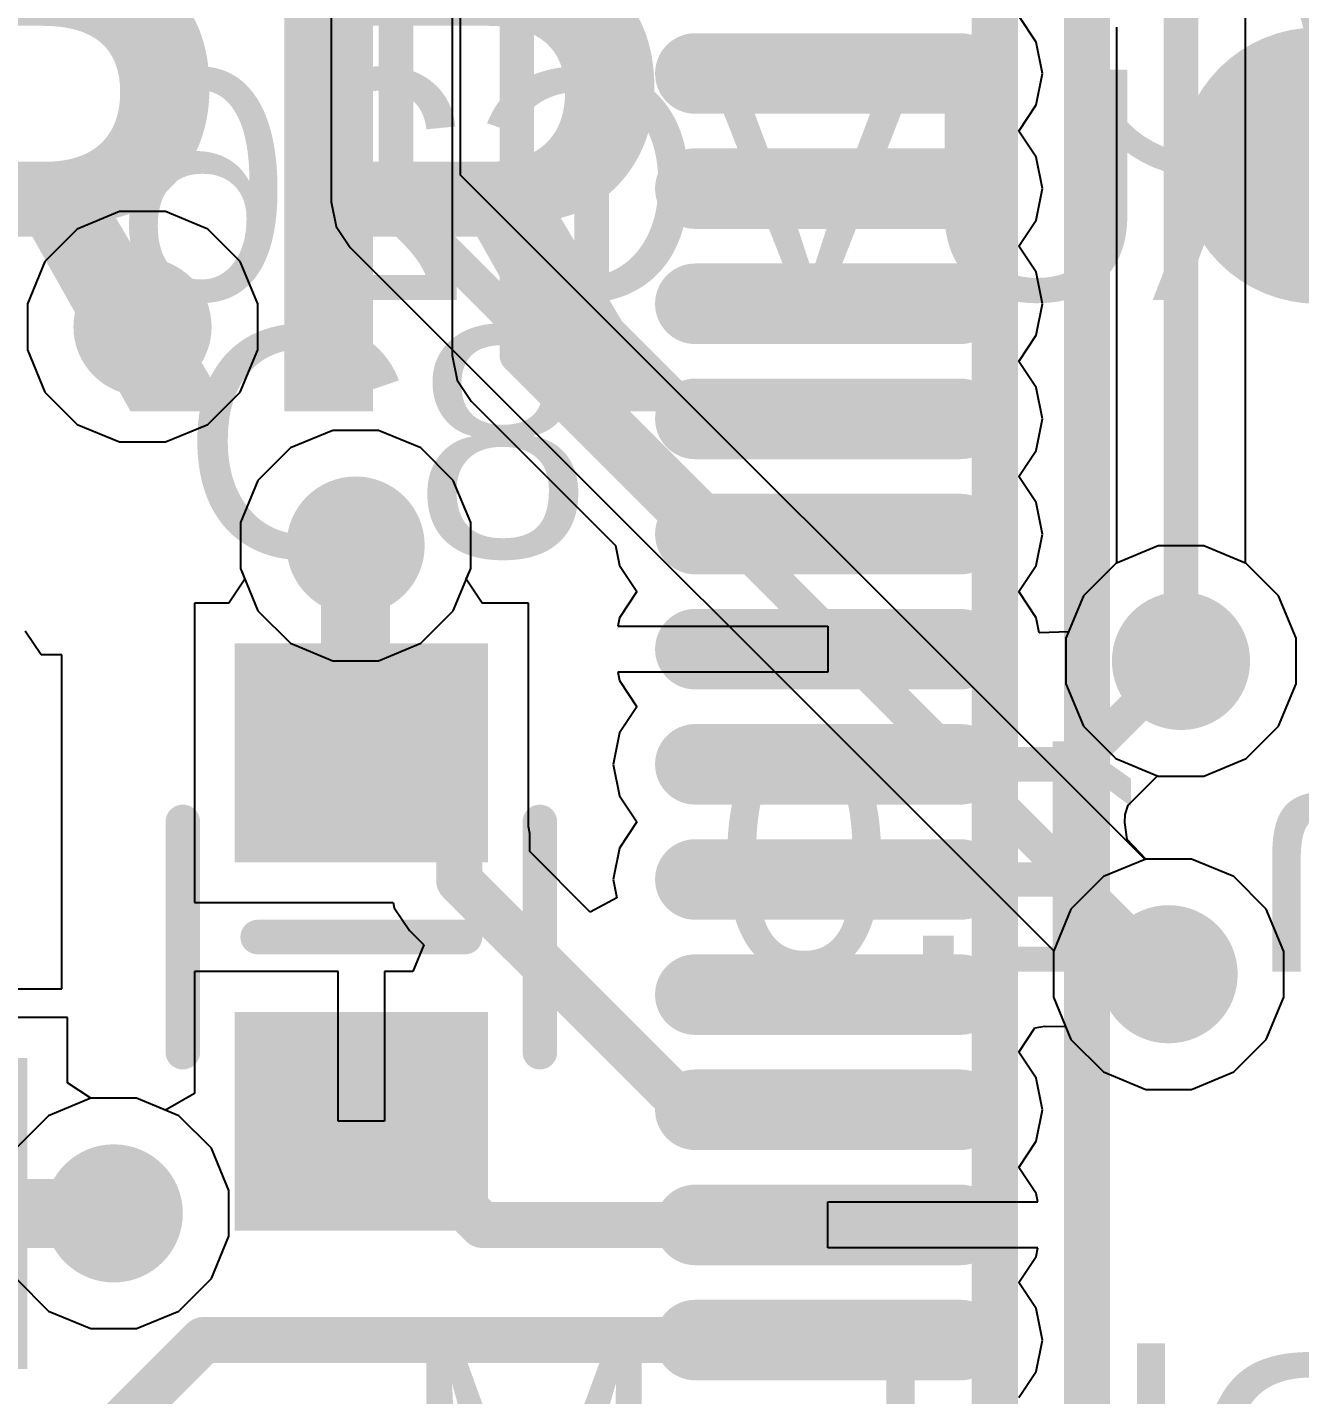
# Model space of a CAD drawing. Header units: inches. Extents: x -1.9 to 51.5, y -1.6 to 35.1.
# Drawn here: x 5.5 to 11.02, y 18.36 to 24.3 of the extents above; entities that cross this region are included whole.
import ezdxf

# ---------------------------------------------------------------- set-up
doc = ezdxf.new("R2010")
doc.units = ezdxf.units.IN
for name, color, linetype in [('Bottom Layer', 76, 'Continuous'), ('Bottom Layer 1', 5, 'Continuous'), ('Bottom Overlay', 54, 'Continuous'), ('Mechanical 10', 56, 'Continuous'), ('Mechanical 13', 56, 'Continuous'), ('Top Layer', 16, 'Continuous'), ('Top Layer 1', 1, 'Continuous'), ('Top Overlay', 2, 'Continuous'), ('Top Paste', 8, 'Continuous'), ('Top Solder', 216, 'Continuous'), ('Via Holes', 16, 'Continuous')]:
    doc.layers.add(name, color=color, linetype=linetype)
doc.styles.add('Arial', font='', dxfattribs={"height": 0.2})
doc.styles.add('Century Gothic_Bold', font='', dxfattribs={"height": 0.2})
doc.styles.get('Arial').set_extended_font_data('Arial')
doc.styles.get('Century Gothic_Bold').set_extended_font_data('Century Gothic', bold=True)

# ---------------------------------------------------------------- blocks, each defined once
blk = doc.blocks.new('QSMD3_2_2_5_65')
at = {"layer": 'Top Layer 1'}
for points in [[(-0.525, 0.65), (0.525, 0.65), (0.525, -0.65), (-0.525, -0.65)], [(1.325, 0.65), (2.375, 0.65), (2.375, -0.65), (1.325, -0.65)], [(-0.525, -1.65), (0.525, -1.65), (0.525, -2.95), (-0.525, -2.95)], [(1.325, -1.65), (2.375, -1.65), (2.375, -2.95), (1.325, -2.95)]]:
    blk.add_hatch(color=1, dxfattribs=at).paths.add_polyline_path(points)
at = {"layer": 'Top Paste'}
for points in [[(-0.525, 0.65), (0.525, 0.65), (0.525, -0.65), (-0.525, -0.65)], [(1.325, 0.65), (2.375, 0.65), (2.375, -0.65), (1.325, -0.65)], [(-0.525, -1.65), (0.525, -1.65), (0.525, -2.95), (-0.525, -2.95)], [(1.325, -1.65), (2.375, -1.65), (2.375, -2.95), (1.325, -2.95)]]:
    blk.add_hatch(color=8, dxfattribs=at).paths.add_polyline_path(points)
at = {"layer": 'Top Solder'}
for points in [[(-0.55, 0.675), (0.55, 0.675), (0.55, -0.675), (-0.55, -0.675)], [(1.3, 0.675), (2.4, 0.675), (2.4, -0.675), (1.3, -0.675)], [(-0.55, -1.625), (0.55, -1.625), (0.55, -2.975), (-0.55, -2.975)], [(1.3, -1.625), (2.4, -1.625), (2.4, -2.975), (1.3, -2.975)]]:
    blk.add_hatch(color=216, dxfattribs=at).paths.add_polyline_path(points)
at = {"layer": 'Mechanical 13'}
for points in [[(2.175, 0.45, 0.127, 0.127, 0), (-0.325, 0.45, 0.127, 0.127, 0)], [(-0.325, 0.45, 0.127, 0.127, 0), (-0.325, -2.75, 0.127, 0.127, 0)], [(2.175, 0.45, 0.127, 0.127, 0), (2.175, -2.75, 0.127, 0.127, 0)], [(2.175, -2.75, 0.127, 0.127, 0), (-0.325, -2.75, 0.127, 0.127, 0)]]:
    blk.add_lwpolyline(points, format="xyseb", dxfattribs=at)
for points in [[(-0.3567, 0.45, 0.0635, 0.0635, 1), (-0.2932, 0.45, 0.0635, 0.0635, 1)], [(-0.3567, 0.45, 0.0635, 0.0635, 1), (-0.2932, 0.45, 0.0635, 0.0635, 1)], [(2.1433, 0.45, 0.0635, 0.0635, 1), (2.2068, 0.45, 0.0635, 0.0635, 1)], [(2.1433, 0.45, 0.0635, 0.0635, 1), (2.2068, 0.45, 0.0635, 0.0635, 1)], [(-0.9, 0, 0.2, 0.2, 1), (-1.1, 0, 0.2, 0.2, 1)], [(-1.15, 0, 0.1, 0.1, 1), (-1.05, 0, 0.1, 0.1, 1)], [(-0.95, 0, 0.1, 0.1, 1), (-0.85, 0, 0.1, 0.1, 1)], [(-0.3567, -2.75, 0.0635, 0.0635, 1), (-0.2932, -2.75, 0.0635, 0.0635, 1)], [(-0.3567, -2.75, 0.0635, 0.0635, 1), (-0.2932, -2.75, 0.0635, 0.0635, 1)], [(2.1433, -2.75, 0.0635, 0.0635, 1), (2.2068, -2.75, 0.0635, 0.0635, 1)], [(2.1433, -2.75, 0.0635, 0.0635, 1), (2.2068, -2.75, 0.0635, 0.0635, 1)]]:
    blk.add_lwpolyline(points, format="xyseb", close=True, dxfattribs=at)
at = {"layer": 'Top Overlay'}
for points in [[(-0.9, 0, 0.2, 0.2, 1), (-1.1, 0, 0.2, 0.2, 1)], [(-1.15, 0, 0.1, 0.1, 1), (-1.05, 0, 0.1, 0.1, 1)], [(-0.95, 0, 0.1, 0.1, 1), (-0.85, 0, 0.1, 0.1, 1)], [(-0.3567, -1.02, 0.0635, 0.0635, 1), (-0.2932, -1.02, 0.0635, 0.0635, 1)], [(2.1433, -1.02, 0.0635, 0.0635, 1), (2.2068, -1.02, 0.0635, 0.0635, 1)], [(-0.3567, -1.18, 0.0635, 0.0635, 1), (-0.2932, -1.18, 0.0635, 0.0635, 1)], [(2.1433, -1.18, 0.0635, 0.0635, 1), (2.2068, -1.18, 0.0635, 0.0635, 1)]]:
    blk.add_lwpolyline(points, format="xyseb", close=True, dxfattribs=at)
for points in [[(-0.325, -1.02, 0.127, 0.127, 0), (-0.325, -1.18, 0.127, 0.127, 0)], [(2.175, -1.02, 0.127, 0.127, 0), (2.175, -1.18, 0.127, 0.127, 0)]]:
    blk.add_lwpolyline(points, format="xyseb", dxfattribs=at)
blk = doc.blocks.new('LQFP100_77')
at = {"layer": 'Top Layer 1'}
h = blk.add_hatch(color=1, dxfattribs=at)
edge = h.paths.add_edge_path()
edge.add_arc((-7.15, 6), 0.15, 270, 450)
edge.add_line((-7.15, 6.15), (-8.3, 6.15))
edge.add_arc((-8.3, 6), 0.15, 90, 270)
edge.add_line((-8.3, 5.85), (-7.15, 5.85))
h = blk.add_hatch(color=1, dxfattribs=at)
edge = h.paths.add_edge_path()
edge.add_arc((-7.15, 5.5), 0.15, 270, 450)
edge.add_line((-7.15, 5.65), (-8.3, 5.65))
edge.add_arc((-8.3, 5.5), 0.15, 90, 270)
edge.add_line((-8.3, 5.35), (-7.15, 5.35))
h = blk.add_hatch(color=1, dxfattribs=at)
edge = h.paths.add_edge_path()
edge.add_arc((-7.15, 5), 0.15, 270, 450)
edge.add_line((-7.15, 5.15), (-8.3, 5.15))
edge.add_arc((-8.3, 5), 0.15, 90, 270)
edge.add_line((-8.3, 4.85), (-7.15, 4.85))
h = blk.add_hatch(color=1, dxfattribs=at)
edge = h.paths.add_edge_path()
edge.add_arc((-7.15, 4.5), 0.15, 270, 450)
edge.add_line((-7.15, 4.65), (-8.3, 4.65))
edge.add_arc((-8.3, 4.5), 0.15, 90, 270)
edge.add_line((-8.3, 4.35), (-7.15, 4.35))
h = blk.add_hatch(color=1, dxfattribs=at)
edge = h.paths.add_edge_path()
edge.add_arc((-7.15, 4), 0.15, 270, 450)
edge.add_line((-7.15, 4.15), (-8.3, 4.15))
edge.add_arc((-8.3, 4), 0.15, 90, 270)
edge.add_line((-8.3, 3.85), (-7.15, 3.85))
h = blk.add_hatch(color=1, dxfattribs=at)
edge = h.paths.add_edge_path()
edge.add_arc((-7.15, 3.5), 0.15, 270, 450)
edge.add_line((-7.15, 3.65), (-8.3, 3.65))
edge.add_arc((-8.3, 3.5), 0.15, 90, 270)
edge.add_line((-8.3, 3.35), (-7.15, 3.35))
h = blk.add_hatch(color=1, dxfattribs=at)
edge = h.paths.add_edge_path()
edge.add_arc((-7.15, 3), 0.15, 270, 450)
edge.add_line((-7.15, 3.15), (-8.3, 3.15))
edge.add_arc((-8.3, 3), 0.15, 90, 270)
edge.add_line((-8.3, 2.85), (-7.15, 2.85))
h = blk.add_hatch(color=1, dxfattribs=at)
edge = h.paths.add_edge_path()
edge.add_arc((-7.15, 2.5), 0.15, 270, 450)
edge.add_line((-7.15, 2.65), (-8.3, 2.65))
edge.add_arc((-8.3, 2.5), 0.15, 90, 270)
edge.add_line((-8.3, 2.35), (-7.15, 2.35))
h = blk.add_hatch(color=1, dxfattribs=at)
edge = h.paths.add_edge_path()
edge.add_arc((-7.15, 2), 0.15, 270, 450)
edge.add_line((-7.15, 2.15), (-8.3, 2.15))
edge.add_arc((-8.3, 2), 0.15, 90, 270)
edge.add_line((-8.3, 1.85), (-7.15, 1.85))
h = blk.add_hatch(color=1, dxfattribs=at)
edge = h.paths.add_edge_path()
edge.add_arc((-7.15, 1.5), 0.15, 270, 450)
edge.add_line((-7.15, 1.65), (-8.3, 1.65))
edge.add_arc((-8.3, 1.5), 0.15, 90, 270)
edge.add_line((-8.3, 1.35), (-7.15, 1.35))
h = blk.add_hatch(color=1, dxfattribs=at)
edge = h.paths.add_edge_path()
edge.add_arc((-7.15, 1), 0.15, 270, 450)
edge.add_line((-7.15, 1.15), (-8.3, 1.15))
edge.add_arc((-8.3, 1), 0.15, 90, 270)
edge.add_line((-8.3, 0.85), (-7.15, 0.85))
h = blk.add_hatch(color=1, dxfattribs=at)
edge = h.paths.add_edge_path()
edge.add_arc((-7.15, 0.5), 0.15, 270, 450)
edge.add_line((-7.15, 0.65), (-8.3, 0.65))
edge.add_arc((-8.3, 0.5), 0.15, 90, 270)
edge.add_line((-8.3, 0.35), (-7.15, 0.35))
at = {"layer": 'Top Paste'}
h = blk.add_hatch(color=8, dxfattribs=at)
edge = h.paths.add_edge_path()
edge.add_arc((-7.15, 6), 0.15, 270, 450)
edge.add_line((-7.15, 6.15), (-8.3, 6.15))
edge.add_arc((-8.3, 6), 0.15, 90, 270)
edge.add_line((-8.3, 5.85), (-7.15, 5.85))
h = blk.add_hatch(color=8, dxfattribs=at)
edge = h.paths.add_edge_path()
edge.add_arc((-7.15, 5.5), 0.15, 270, 450)
edge.add_line((-7.15, 5.65), (-8.3, 5.65))
edge.add_arc((-8.3, 5.5), 0.15, 90, 270)
edge.add_line((-8.3, 5.35), (-7.15, 5.35))
h = blk.add_hatch(color=8, dxfattribs=at)
edge = h.paths.add_edge_path()
edge.add_arc((-7.15, 5), 0.15, 270, 450)
edge.add_line((-7.15, 5.15), (-8.3, 5.15))
edge.add_arc((-8.3, 5), 0.15, 90, 270)
edge.add_line((-8.3, 4.85), (-7.15, 4.85))
h = blk.add_hatch(color=8, dxfattribs=at)
edge = h.paths.add_edge_path()
edge.add_arc((-7.15, 4.5), 0.15, 270, 450)
edge.add_line((-7.15, 4.65), (-8.3, 4.65))
edge.add_arc((-8.3, 4.5), 0.15, 90, 270)
edge.add_line((-8.3, 4.35), (-7.15, 4.35))
h = blk.add_hatch(color=8, dxfattribs=at)
edge = h.paths.add_edge_path()
edge.add_arc((-7.15, 4), 0.15, 270, 450)
edge.add_line((-7.15, 4.15), (-8.3, 4.15))
edge.add_arc((-8.3, 4), 0.15, 90, 270)
edge.add_line((-8.3, 3.85), (-7.15, 3.85))
h = blk.add_hatch(color=8, dxfattribs=at)
edge = h.paths.add_edge_path()
edge.add_arc((-7.15, 3.5), 0.15, 270, 450)
edge.add_line((-7.15, 3.65), (-8.3, 3.65))
edge.add_arc((-8.3, 3.5), 0.15, 90, 270)
edge.add_line((-8.3, 3.35), (-7.15, 3.35))
h = blk.add_hatch(color=8, dxfattribs=at)
edge = h.paths.add_edge_path()
edge.add_arc((-7.15, 3), 0.15, 270, 450)
edge.add_line((-7.15, 3.15), (-8.3, 3.15))
edge.add_arc((-8.3, 3), 0.15, 90, 270)
edge.add_line((-8.3, 2.85), (-7.15, 2.85))
h = blk.add_hatch(color=8, dxfattribs=at)
edge = h.paths.add_edge_path()
edge.add_arc((-7.15, 2.5), 0.15, 270, 450)
edge.add_line((-7.15, 2.65), (-8.3, 2.65))
edge.add_arc((-8.3, 2.5), 0.15, 90, 270)
edge.add_line((-8.3, 2.35), (-7.15, 2.35))
h = blk.add_hatch(color=8, dxfattribs=at)
edge = h.paths.add_edge_path()
edge.add_arc((-7.15, 2), 0.15, 270, 450)
edge.add_line((-7.15, 2.15), (-8.3, 2.15))
edge.add_arc((-8.3, 2), 0.15, 90, 270)
edge.add_line((-8.3, 1.85), (-7.15, 1.85))
h = blk.add_hatch(color=8, dxfattribs=at)
edge = h.paths.add_edge_path()
edge.add_arc((-7.15, 1.5), 0.15, 270, 450)
edge.add_line((-7.15, 1.65), (-8.3, 1.65))
edge.add_arc((-8.3, 1.5), 0.15, 90, 270)
edge.add_line((-8.3, 1.35), (-7.15, 1.35))
h = blk.add_hatch(color=8, dxfattribs=at)
edge = h.paths.add_edge_path()
edge.add_arc((-7.15, 1), 0.15, 270, 450)
edge.add_line((-7.15, 1.15), (-8.3, 1.15))
edge.add_arc((-8.3, 1), 0.15, 90, 270)
edge.add_line((-8.3, 0.85), (-7.15, 0.85))
h = blk.add_hatch(color=8, dxfattribs=at)
edge = h.paths.add_edge_path()
edge.add_arc((-7.15, 0.5), 0.15, 270, 450)
edge.add_line((-7.15, 0.65), (-8.3, 0.65))
edge.add_arc((-8.3, 0.5), 0.15, 90, 270)
edge.add_line((-8.3, 0.35), (-7.15, 0.35))
at = {"layer": 'Top Solder'}
h = blk.add_hatch(color=216, dxfattribs=at)
edge = h.paths.add_edge_path()
edge.add_arc((-7.15, 6), 0.175, 270, 450)
edge.add_line((-7.15, 6.175), (-8.3, 6.175))
edge.add_arc((-8.3, 6), 0.175, 90, 270)
edge.add_line((-8.3, 5.825), (-7.15, 5.825))
h = blk.add_hatch(color=216, dxfattribs=at)
edge = h.paths.add_edge_path()
edge.add_arc((-7.15, 5.5), 0.175, 270, 450)
edge.add_line((-7.15, 5.675), (-8.3, 5.675))
edge.add_arc((-8.3, 5.5), 0.175, 90, 270)
edge.add_line((-8.3, 5.325), (-7.15, 5.325))
h = blk.add_hatch(color=216, dxfattribs=at)
edge = h.paths.add_edge_path()
edge.add_arc((-7.15, 5), 0.175, 270, 450)
edge.add_line((-7.15, 5.175), (-8.3, 5.175))
edge.add_arc((-8.3, 5), 0.175, 90, 270)
edge.add_line((-8.3, 4.825), (-7.15, 4.825))
h = blk.add_hatch(color=216, dxfattribs=at)
edge = h.paths.add_edge_path()
edge.add_arc((-7.15, 4.5), 0.175, 270, 450)
edge.add_line((-7.15, 4.675), (-8.3, 4.675))
edge.add_arc((-8.3, 4.5), 0.175, 90, 270)
edge.add_line((-8.3, 4.325), (-7.15, 4.325))
h = blk.add_hatch(color=216, dxfattribs=at)
edge = h.paths.add_edge_path()
edge.add_arc((-7.15, 4), 0.175, 270, 450)
edge.add_line((-7.15, 4.175), (-8.3, 4.175))
edge.add_arc((-8.3, 4), 0.175, 90, 270)
edge.add_line((-8.3, 3.825), (-7.15, 3.825))
h = blk.add_hatch(color=216, dxfattribs=at)
edge = h.paths.add_edge_path()
edge.add_arc((-7.15, 3.5), 0.175, 270, 450)
edge.add_line((-7.15, 3.675), (-8.3, 3.675))
edge.add_arc((-8.3, 3.5), 0.175, 90, 270)
edge.add_line((-8.3, 3.325), (-7.15, 3.325))
h = blk.add_hatch(color=216, dxfattribs=at)
edge = h.paths.add_edge_path()
edge.add_arc((-7.15, 3), 0.175, 270, 450)
edge.add_line((-7.15, 3.175), (-8.3, 3.175))
edge.add_arc((-8.3, 3), 0.175, 90, 270)
edge.add_line((-8.3, 2.825), (-7.15, 2.825))
h = blk.add_hatch(color=216, dxfattribs=at)
edge = h.paths.add_edge_path()
edge.add_arc((-7.15, 2.5), 0.175, 270, 450)
edge.add_line((-7.15, 2.675), (-8.3, 2.675))
edge.add_arc((-8.3, 2.5), 0.175, 90, 270)
edge.add_line((-8.3, 2.325), (-7.15, 2.325))
h = blk.add_hatch(color=216, dxfattribs=at)
edge = h.paths.add_edge_path()
edge.add_arc((-7.15, 2), 0.175, 270, 450)
edge.add_line((-7.15, 2.175), (-8.3, 2.175))
edge.add_arc((-8.3, 2), 0.175, 90, 270)
edge.add_line((-8.3, 1.825), (-7.15, 1.825))
h = blk.add_hatch(color=216, dxfattribs=at)
edge = h.paths.add_edge_path()
edge.add_arc((-7.15, 1.5), 0.175, 270, 450)
edge.add_line((-7.15, 1.675), (-8.3, 1.675))
edge.add_arc((-8.3, 1.5), 0.175, 90, 270)
edge.add_line((-8.3, 1.325), (-7.15, 1.325))
h = blk.add_hatch(color=216, dxfattribs=at)
edge = h.paths.add_edge_path()
edge.add_arc((-7.15, 1), 0.175, 270, 450)
edge.add_line((-7.15, 1.175), (-8.3, 1.175))
edge.add_arc((-8.3, 1), 0.175, 90, 270)
edge.add_line((-8.3, 0.825), (-7.15, 0.825))
h = blk.add_hatch(color=216, dxfattribs=at)
edge = h.paths.add_edge_path()
edge.add_arc((-7.15, 0.5), 0.175, 270, 450)
edge.add_line((-7.15, 0.675), (-8.3, 0.675))
edge.add_arc((-8.3, 0.5), 0.175, 90, 270)
edge.add_line((-8.3, 0.325), (-7.15, 0.325))
at = {"layer": 'Mechanical 10'}
blk.add_lwpolyline([(-7, -7, 0.2, 0.2, 0), (-7, 7, 0.2, 0.2, 0)], format="xyseb", dxfattribs=at)
at = {"layer": 'Mechanical 13'}
for points in [[(-5.6, 6.1, 0.1, 0.1, 1), (-6.6, 6.1, 0.1, 0.1, 1)], [(-6.625, 6.1, 0.05, 0.05, 1), (-6.575, 6.1, 0.05, 0.05, 1)]]:
    blk.add_lwpolyline(points, format="xyseb", close=True, dxfattribs=at)
at = {"layer": 'Top Overlay'}
blk.add_lwpolyline([(-6.6, -6.6, 0.2, 0.2, 0), (-6.6, 6.6, 0.2, 0.2, 0)], format="xyseb", dxfattribs=at)
for points in [[(-5.3, 5.6, 0.6, 0.6, 1), (-5.9, 5.6, 0.6, 0.6, 1)], [(-6.05, 5.6, 0.3, 0.3, 1), (-5.75, 5.6, 0.3, 0.3, 1)]]:
    blk.add_lwpolyline(points, format="xyseb", close=True, dxfattribs=at)
blk = doc.blocks.new('0603C_89')
at = {"layer": 'Top Layer 1'}
for points in [[(-1.25, -0.525), (-1.25, 0.525), (-0.35, 0.525), (-0.35, -0.525)], [(0.35, -0.525), (0.35, 0.525), (1.25, 0.525), (1.25, -0.525)]]:
    blk.add_hatch(color=1, dxfattribs=at).paths.add_polyline_path(points)
at = {"layer": 'Top Paste'}
for points in [[(-1.25, -0.525), (-1.25, 0.525), (-0.35, 0.525), (-0.35, -0.525)], [(0.35, -0.525), (0.35, 0.525), (1.25, 0.525), (1.25, -0.525)]]:
    blk.add_hatch(color=8, dxfattribs=at).paths.add_polyline_path(points)
at = {"layer": 'Top Solder'}
for points in [[(-1.275, -0.55), (-1.275, 0.55), (-0.325, 0.55), (-0.325, -0.55)], [(0.325, -0.55), (0.325, 0.55), (1.275, 0.55), (1.275, -0.55)]]:
    blk.add_hatch(color=216, dxfattribs=at).paths.add_polyline_path(points)
at = {"layer": 'Top Overlay'}
for points in [[(0.5, 0.775, 0.15, 0.15, 0), (-0.5, 0.775, 0.15, 0.15, 0)], [(0, -0.45, 0.15, 0.15, 0), (0, 0.45, 0.15, 0.15, 0)], [(0.5, -0.775, 0.15, 0.15, 0), (-0.5, -0.775, 0.15, 0.15, 0)]]:
    blk.add_lwpolyline(points, format="xyseb", dxfattribs=at)
for points in [[(-0.5375, 0.775, 0.075, 0.075, 1), (-0.4625, 0.775, 0.075, 0.075, 1)], [(0.4625, 0.775, 0.075, 0.075, 1), (0.5375, 0.775, 0.075, 0.075, 1)], [(-0.0375, 0.45, 0.075, 0.075, 1), (0.0375, 0.45, 0.075, 0.075, 1)], [(-0.0375, -0.45, 0.075, 0.075, 1), (0.0375, -0.45, 0.075, 0.075, 1)], [(-0.5375, -0.775, 0.075, 0.075, 1), (-0.4625, -0.775, 0.075, 0.075, 1)], [(0.4625, -0.775, 0.075, 0.075, 1), (0.5375, -0.775, 0.075, 0.075, 1)]]:
    blk.add_lwpolyline(points, format="xyseb", close=True, dxfattribs=at)

msp = doc.modelspace()

# ---------------------------------------------------------------- hatches: boundary and pattern name
at = {"layer": 'Bottom Layer'}
h = msp.add_hatch(color=76, dxfattribs=at)
edge = h.paths.add_edge_path()
edge.add_arc((6, 23), 0.3, 0, 360)
h = msp.add_hatch(color=76, dxfattribs=at)
edge = h.paths.add_edge_path()
edge.add_arc((6.925, 22.05), 0.3, 0, 360)
h = msp.add_hatch(color=76, dxfattribs=at)
edge = h.paths.add_edge_path()
edge.add_arc((10.5082, 21.5489), 0.3, 0, 360)
h = msp.add_hatch(color=76, dxfattribs=at)
edge = h.paths.add_edge_path()
edge.add_arc((10.4544, 20.1885), 0.3, 0, 360)
h = msp.add_hatch(color=76, dxfattribs=at)
edge = h.paths.add_edge_path()
edge.add_arc((5.875, 19.15), 0.3, 0, 360)
at = {"layer": 'Bottom Layer 1'}
h = msp.add_hatch(color=5, dxfattribs=at)
edge = h.paths.add_edge_path()
edge.add_arc((6, 23), 0.3, 0, 360)
h = msp.add_hatch(color=5, dxfattribs=at)
edge = h.paths.add_edge_path()
edge.add_arc((6.925, 22.05), 0.3, 0, 360)
h = msp.add_hatch(color=5, dxfattribs=at)
edge = h.paths.add_edge_path()
edge.add_arc((10.5082, 21.5489), 0.3, 0, 360)
h = msp.add_hatch(color=5, dxfattribs=at)
edge = h.paths.add_edge_path()
edge.add_arc((10.4544, 20.1885), 0.3, 0, 360)
h = msp.add_hatch(color=5, dxfattribs=at)
edge = h.paths.add_edge_path()
edge.add_arc((5.875, 19.15), 0.3, 0, 360)
at = {"layer": 'Top Layer'}
h = msp.add_hatch(color=16, dxfattribs=at)
edge = h.paths.add_edge_path()
edge.add_arc((6, 23), 0.3, 0, 360)
h = msp.add_hatch(color=16, dxfattribs=at)
edge = h.paths.add_edge_path()
edge.add_arc((6.925, 22.05), 0.3, 0, 360)
h = msp.add_hatch(color=16, dxfattribs=at)
edge = h.paths.add_edge_path()
edge.add_arc((10.5082, 21.5489), 0.3, 0, 360)
h = msp.add_hatch(color=16, dxfattribs=at)
edge = h.paths.add_edge_path()
edge.add_arc((10.4544, 20.1885), 0.3, 0, 360)
h = msp.add_hatch(color=16, dxfattribs=at)
edge = h.paths.add_edge_path()
edge.add_arc((5.875, 19.15), 0.3, 0, 360)
at = {"layer": 'Top Layer 1'}
h = msp.add_hatch(color=1, dxfattribs=at)
edge = h.paths.add_edge_path()
edge.add_arc((6, 23), 0.3, 0, 360)
h = msp.add_hatch(color=1, dxfattribs=at)
edge = h.paths.add_edge_path()
edge.add_arc((6.925, 22.05), 0.3, 0, 360)
h = msp.add_hatch(color=1, dxfattribs=at)
edge = h.paths.add_edge_path()
edge.add_arc((10.5082, 21.5489), 0.3, 0, 360)
h = msp.add_hatch(color=1, dxfattribs=at)
edge = h.paths.add_edge_path()
edge.add_arc((10.4544, 20.1885), 0.3, 0, 360)
h = msp.add_hatch(color=1, dxfattribs=at)
edge = h.paths.add_edge_path()
edge.add_arc((5.875, 19.15), 0.3, 0, 360)
at = {"layer": 'Via Holes'}
h = msp.add_hatch(color=7, dxfattribs=at)
edge = h.paths.add_edge_path()
edge.add_arc((6, 23), 0.15, 0, 360)
h = msp.add_hatch(color=7, dxfattribs=at)
edge = h.paths.add_edge_path()
edge.add_arc((6.925, 22.05), 0.15, 0, 360)
h = msp.add_hatch(color=7, dxfattribs=at)
edge = h.paths.add_edge_path()
edge.add_arc((10.5082, 21.5489), 0.15, 0, 360)
h = msp.add_hatch(color=7, dxfattribs=at)
edge = h.paths.add_edge_path()
edge.add_arc((10.4544, 20.1885), 0.15, 0, 360)
h = msp.add_hatch(color=7, dxfattribs=at)
edge = h.paths.add_edge_path()
edge.add_arc((5.875, 19.15), 0.15, 0, 360)

# ---------------------------------------------------------------- linework, layer by layer
at = {"layer": 'Bottom Layer'}
for p, q in [((5.9006, 23.5), (5.7168, 23.4239)), ((6.0995, 23.5), (5.9006, 23.5)), ((6.2832, 23.4239), (6.0995, 23.5)), ((5.7168, 23.4239), (5.5761, 23.2833)), ((6.4239, 23.2833), (6.2832, 23.4239)), ((5.5761, 23.2833), (5.5, 23.0995)), ((6.5, 23.0995), (6.4239, 23.2833)), ((5.5, 23.0995), (5.5, 22.9006)), ((6.5, 22.9006), (6.5, 23.0995)), ((5.5, 22.9006), (5.5761, 22.7168)), ((6.4239, 22.7168), (6.5, 22.9006)), ((5.5761, 22.7168), (5.7168, 22.5761)), ((6.2832, 22.5761), (6.4239, 22.7168)), ((5.7168, 22.5761), (5.9006, 22.5)), ((6.0995, 22.5), (6.2832, 22.5761)), ((5.9006, 22.5), (6.0995, 22.5)), ((10.4088, 22.0489), (10.225, 21.9728)), ((10.6077, 22.0489), (10.4088, 22.0489)), ((10.7915, 21.9728), (10.6077, 22.0489)), ((10.225, 21.9728), (10.0843, 21.8321)), ((10.9321, 21.8321), (10.7915, 21.9728)), ((10.0843, 21.8321), (10.0082, 21.6483)), ((11.0082, 21.6483), (10.9321, 21.8321)), ((10.0082, 21.6483), (10.0082, 21.4494)), ((11.0082, 21.4494), (11.0082, 21.6483)), ((10.0082, 21.4494), (10.0843, 21.2657)), ((10.9321, 21.2657), (11.0082, 21.4494)), ((10.0843, 21.2657), (10.225, 21.125)), ((10.7915, 21.125), (10.9321, 21.2657)), ((10.225, 21.125), (10.4088, 21.0489)), ((10.6077, 21.0489), (10.7915, 21.125)), ((10.4088, 21.0489), (10.6077, 21.0489)), ((10.355, 20.6885), (10.1712, 20.6123)), ((10.5539, 20.6885), (10.355, 20.6885)), ((10.7377, 20.6123), (10.5539, 20.6885)), ((10.1712, 20.6123), (10.0305, 20.4717)), ((10.8783, 20.4717), (10.7377, 20.6123)), ((10.0305, 20.4717), (9.9544, 20.2879)), ((10.9544, 20.2879), (10.8783, 20.4717)), ((9.9544, 20.2879), (9.9544, 20.089)), ((10.9544, 20.089), (10.9544, 20.2879)), ((9.9544, 20.089), (10.0305, 19.9052)), ((10.8783, 19.9052), (10.9544, 20.089)), ((10.0305, 19.9052), (10.1712, 19.7646)), ((10.7377, 19.7646), (10.8783, 19.9052)), ((10.1712, 19.7646), (10.355, 19.6885)), ((10.5539, 19.6885), (10.7377, 19.7646)), ((10.355, 19.6885), (10.5539, 19.6885))]:
    msp.add_line(p, q, dxfattribs=at)
at = {"layer": 'Bottom Layer 1'}
for p, q in [((6.8196, 25.2499), (6.8196, 23.5429)), ((7.3804, 23.659), (7.3804, 25.2499)), ((10.7886, 21.9739), (10.7886, 24.4168)), ((10.2278, 24.3006), (10.2278, 21.9739)), ((10.3521, 20.6873), (7.3804, 23.659)), ((6.8196, 23.5429), (6.841, 23.4356)), ((6.841, 23.4356), (6.9017, 23.3446)), ((6.9017, 23.3446), (9.9556, 20.2908)), ((6.8255, 22.55), (6.6418, 22.4739)), ((7.0245, 22.55), (6.8255, 22.55)), ((7.2082, 22.4739), (7.0245, 22.55)), ((6.6418, 22.4739), (6.5011, 22.3332)), ((7.3489, 22.3332), (7.2082, 22.4739)), ((6.5011, 22.3332), (6.425, 22.1495)), ((7.425, 22.1495), (7.3489, 22.3332)), ((6.425, 22.1495), (6.425, 21.9505)), ((7.425, 21.9505), (7.425, 22.1495)), ((10.225, 21.9728), (10.0843, 21.8321)), ((10.2278, 21.9739), (10.225, 21.9728)), ((10.7915, 21.9728), (10.7886, 21.9739)), ((10.9321, 21.8321), (10.7915, 21.9728)), ((6.425, 21.9505), (6.5011, 21.7668)), ((7.3489, 21.7668), (7.425, 21.9505)), ((10.0843, 21.8321), (10.0082, 21.6483)), ((11.0082, 21.6483), (10.9321, 21.8321)), ((6.5011, 21.7668), (6.6418, 21.6261)), ((7.2082, 21.6261), (7.3489, 21.7668)), ((6.6418, 21.6261), (6.8255, 21.55)), ((7.0245, 21.55), (7.2082, 21.6261)), ((10.0082, 21.6483), (10.0082, 21.4494)), ((11.0082, 21.4494), (11.0082, 21.6483)), ((6.8255, 21.55), (7.0245, 21.55)), ((10.0082, 21.4494), (10.0843, 21.2657)), ((10.9321, 21.2657), (11.0082, 21.4494)), ((10.0843, 21.2657), (10.225, 21.125)), ((10.7915, 21.125), (10.9321, 21.2657)), ((10.225, 21.125), (10.4088, 21.0489)), ((10.6077, 21.0489), (10.7915, 21.125)), ((10.4088, 21.0489), (10.6077, 21.0489)), ((10.355, 20.6885), (10.3521, 20.6873)), ((10.5539, 20.6885), (10.355, 20.6885)), ((10.7377, 20.6123), (10.5539, 20.6885)), ((10.8783, 20.4717), (10.7377, 20.6123)), ((10.9544, 20.2879), (10.8783, 20.4717)), ((9.9556, 20.2908), (9.9544, 20.2879)), ((9.9544, 20.2879), (9.9544, 20.089)), ((10.9544, 20.089), (10.9544, 20.2879)), ((9.9544, 20.089), (10.0305, 19.9052)), ((10.8783, 19.9052), (10.9544, 20.089)), ((10.0305, 19.9052), (10.1712, 19.7646)), ((10.7377, 19.7646), (10.8783, 19.9052)), ((10.1712, 19.7646), (10.355, 19.6885)), ((10.5539, 19.6885), (10.7377, 19.7646)), ((10.355, 19.6885), (10.5539, 19.6885)), ((5.7755, 19.65), (5.5918, 19.5739)), ((5.9745, 19.65), (5.7755, 19.65)), ((6.1582, 19.5739), (5.9745, 19.65)), ((5.5918, 19.5739), (5.4511, 19.4332)), ((6.2989, 19.4332), (6.1582, 19.5739)), ((6.375, 19.2495), (6.2989, 19.4332)), ((6.375, 19.0505), (6.375, 19.2495)), ((6.2989, 18.8668), (6.375, 19.0505)), ((5.4511, 18.8668), (5.5918, 18.7261)), ((6.1582, 18.7261), (6.2989, 18.8668)), ((5.5918, 18.7261), (5.7755, 18.65)), ((5.9745, 18.65), (6.1582, 18.7261)), ((5.7755, 18.65), (5.9745, 18.65))]:
    msp.add_line(p, q, dxfattribs=at)
for points in [[(7.1, 23.5429, 0.15, 0.15, 0), (7.1, 25.675, 0.15, 0.15, 0)], [(10.5082, 21.5489, 0.15, 0.15, 0), (10.5082, 24.4168, 0.15, 0.15, 0)], [(7.1, 23.5429, 0.15, 0.15, 0), (10.4544, 20.1885, 0.15, 0.15, 0)], [(10.4544, 20.1885, 0.15, 0.15, 0), (10.4544, 20.1885, 0.15, 0.15, 0)]]:
    msp.add_lwpolyline(points, format="xyseb", dxfattribs=at)
for points in [[(7.0625, 23.5429, 0.075, 0.075, 1), (7.1375, 23.5429, 0.075, 0.075, 1)], [(7.0625, 23.5429, 0.075, 0.075, 1), (7.1375, 23.5429, 0.075, 0.075, 1)], [(10.4707, 21.5489, 0.075, 0.075, 1), (10.5457, 21.5489, 0.075, 0.075, 1)], [(10.4169, 20.1885, 0.075, 0.075, 1), (10.4919, 20.1885, 0.075, 0.075, 1)], [(10.4169, 20.1885, 0.075, 0.075, 1), (10.4919, 20.1885, 0.075, 0.075, 1)], [(10.4169, 20.1885, 0.075, 0.075, 1), (10.4919, 20.1885, 0.075, 0.075, 1)]]:
    msp.add_lwpolyline(points, format="xyseb", close=True, dxfattribs=at)
at = {"layer": 'Top Layer'}
for p, q in [((5.9006, 23.5), (5.7168, 23.4239)), ((6.0995, 23.5), (5.9006, 23.5)), ((6.2832, 23.4239), (6.0995, 23.5)), ((5.7168, 23.4239), (5.5761, 23.2833)), ((6.4239, 23.2833), (6.2832, 23.4239)), ((5.5761, 23.2833), (5.5, 23.0995)), ((6.5, 23.0995), (6.4239, 23.2833)), ((5.5, 23.0995), (5.5, 22.9006)), ((6.5, 22.9006), (6.5, 23.0995)), ((5.5, 22.9006), (5.5761, 22.7168)), ((6.4239, 22.7168), (6.5, 22.9006)), ((5.5761, 22.7168), (5.7168, 22.5761)), ((6.2832, 22.5761), (6.4239, 22.7168)), ((5.7168, 22.5761), (5.9006, 22.5)), ((6.0995, 22.5), (6.2832, 22.5761)), ((5.9006, 22.5), (6.0995, 22.5)), ((10.4088, 22.0489), (10.225, 21.9728)), ((10.6077, 22.0489), (10.4088, 22.0489)), ((10.7915, 21.9728), (10.6077, 22.0489)), ((10.225, 21.9728), (10.0843, 21.8321)), ((10.9321, 21.8321), (10.7915, 21.9728)), ((10.0843, 21.8321), (10.0082, 21.6483)), ((11.0082, 21.6483), (10.9321, 21.8321)), ((10.0082, 21.6483), (10.0082, 21.4494)), ((11.0082, 21.4494), (11.0082, 21.6483)), ((10.0082, 21.4494), (10.0843, 21.2657)), ((10.9321, 21.2657), (11.0082, 21.4494)), ((10.0843, 21.2657), (10.225, 21.125)), ((10.7915, 21.125), (10.9321, 21.2657)), ((10.225, 21.125), (10.4088, 21.0489)), ((10.6077, 21.0489), (10.7915, 21.125)), ((10.4088, 21.0489), (10.6077, 21.0489)), ((10.355, 20.6885), (10.1712, 20.6123)), ((10.5539, 20.6885), (10.355, 20.6885)), ((10.7377, 20.6123), (10.5539, 20.6885)), ((10.1712, 20.6123), (10.0305, 20.4717)), ((10.8783, 20.4717), (10.7377, 20.6123)), ((10.0305, 20.4717), (9.9544, 20.2879)), ((10.9544, 20.2879), (10.8783, 20.4717)), ((9.9544, 20.2879), (9.9544, 20.089)), ((10.9544, 20.089), (10.9544, 20.2879)), ((9.9544, 20.089), (10.0305, 19.9052)), ((10.8783, 19.9052), (10.9544, 20.089)), ((10.0305, 19.9052), (10.1712, 19.7646)), ((10.7377, 19.7646), (10.8783, 19.9052)), ((10.1712, 19.7646), (10.355, 19.6885)), ((10.5539, 19.6885), (10.7377, 19.7646)), ((10.355, 19.6885), (10.5539, 19.6885))]:
    msp.add_line(p, q, dxfattribs=at)
at = {"layer": 'Top Layer 1'}
for p, q in [((7.3446, 25.1226), (7.3446, 22.875)), ((9.8797, 24.2366), (9.8023, 24.3523)), ((9.9069, 24.1), (9.8797, 24.2366)), ((9.8797, 23.9634), (9.9069, 24.1)), ((9.8039, 23.85), (9.8797, 23.9634)), ((9.8797, 23.7366), (9.8039, 23.85)), ((9.9069, 23.6), (9.8797, 23.7366)), ((9.8797, 23.4634), (9.9069, 23.6)), ((9.8039, 23.35), (9.8797, 23.4634)), ((9.8797, 23.2366), (9.8039, 23.35)), ((9.9069, 23.1), (9.8797, 23.2366)), ((9.8797, 22.9634), (9.9069, 23.1)), ((9.8039, 22.85), (9.8797, 22.9634)), ((7.3446, 22.875), (7.366, 22.7677)), ((9.8797, 22.7366), (9.8039, 22.85)), ((7.366, 22.7677), (7.4267, 22.6767)), ((9.9069, 22.6), (9.8797, 22.7366)), ((7.4267, 22.6767), (8.053, 22.0505)), ((9.8797, 22.4634), (9.9069, 22.6)), ((6.8255, 22.55), (6.6418, 22.4739)), ((7.0245, 22.55), (6.8255, 22.55)), ((7.2082, 22.4739), (7.0245, 22.55)), ((6.6418, 22.4739), (6.5011, 22.3332)), ((7.3489, 22.3332), (7.2082, 22.4739)), ((9.8039, 22.35), (9.8797, 22.4634)), ((6.5011, 22.3332), (6.425, 22.1495)), ((7.425, 22.1495), (7.3489, 22.3332)), ((9.8797, 22.2366), (9.8039, 22.35)), ((9.9069, 22.1), (9.8797, 22.2366)), ((6.425, 22.1495), (6.425, 21.9505)), ((7.425, 21.9505), (7.425, 22.1495)), ((9.8797, 21.9634), (9.9069, 22.1)), ((8.053, 22.0505), (8.0703, 21.9634)), ((10.4088, 22.0489), (10.225, 21.9728)), ((10.6077, 22.0489), (10.4088, 22.0489)), ((10.7915, 21.9728), (10.6077, 22.0489)), ((10.225, 21.9728), (10.0843, 21.8321)), ((10.9321, 21.8321), (10.7915, 21.9728)), ((6.425, 21.9505), (6.4443, 21.9039)), ((7.4057, 21.9039), (7.425, 21.9505)), ((8.0703, 21.9634), (8.1461, 21.85)), ((9.8039, 21.85), (9.8797, 21.9634)), ((6.4443, 21.9039), (6.3749, 21.8)), ((7.4751, 21.8), (7.4057, 21.9039)), ((8.1461, 21.85), (8.0703, 21.7366)), ((9.8797, 21.7366), (9.8039, 21.85)), ((6.3749, 21.8), (6.225, 21.8)), ((6.225, 21.8), (6.225, 20.5)), ((7.675, 21.8), (7.4751, 21.8)), ((7.675, 20.8296), (7.675, 21.8)), ((10.0843, 21.8321), (10.0194, 21.6752)), ((11.0082, 21.6483), (10.9321, 21.8321)), ((8.0703, 21.7366), (8.063, 21.7)), ((9.8927, 21.6712), (9.8797, 21.7366)), ((5.5605, 21.575), (5.491, 21.6789)), ((8.063, 21.7), (8.975, 21.7)), ((8.975, 21.7), (8.975, 21.5)), ((10.0194, 21.6752), (9.8938, 21.671)), ((9.8938, 21.671), (9.8927, 21.6712)), ((11.0082, 21.4494), (11.0082, 21.6483)), ((5.65, 21.575), (5.5605, 21.575)), ((5.65, 20.125), (5.65, 21.575)), ((8.975, 21.5), (8.063, 21.5)), ((8.063, 21.5), (8.0703, 21.4634)), ((8.0703, 21.4634), (8.1461, 21.35)), ((10.9321, 21.2657), (11.0082, 21.4494)), ((8.1461, 21.35), (8.0703, 21.2366)), ((10.7915, 21.125), (10.9321, 21.2657)), ((8.0703, 21.2366), (8.0431, 21.1)), ((8.0431, 21.1), (8.0703, 20.9634)), ((10.6077, 21.0489), (10.7915, 21.125)), ((10.2791, 20.9232), (10.4059, 21.0501)), ((10.4059, 21.0501), (10.4088, 21.0489)), ((10.4088, 21.0489), (10.6077, 21.0489)), ((8.0703, 20.9634), (8.1461, 20.85)), ((10.2665, 20.8816), (10.2791, 20.9232)), ((8.1461, 20.85), (8.0703, 20.7366)), ((10.2647, 20.8478), (10.2665, 20.8816)), ((10.2746, 20.7731), (10.2647, 20.8478)), ((7.6809, 20.8), (7.675, 20.8296)), ((7.6809, 20.7214), (7.6809, 20.8)), ((7.6809, 20.8), (7.6809, 20.8)), ((8.0703, 20.7366), (8.0431, 20.6)), ((10.355, 20.6885), (10.2746, 20.7731)), ((7.9439, 20.4584), (7.6809, 20.7214)), ((10.5539, 20.6885), (10.355, 20.6885)), ((10.7377, 20.6123), (10.5539, 20.6885)), ((10.8783, 20.4717), (10.7377, 20.6123)), ((8.0431, 20.6), (8.0591, 20.52)), ((6.225, 20.5), (7.088, 20.5)), ((7.088, 20.5), (7.0924, 20.4776)), ((8.0591, 20.52), (7.9439, 20.4584)), ((7.0924, 20.4776), (7.1587, 20.3784)), ((10.9544, 20.2879), (10.8783, 20.4717)), ((7.1587, 20.3784), (7.2216, 20.3155)), ((7.2216, 20.3155), (7.1738, 20.2)), ((10.9544, 20.089), (10.9544, 20.2879)), ((6.85, 20.2), (6.225, 20.2)), ((6.225, 20.2), (6.225, 19.6704)), ((6.85, 19.55), (6.85, 20.2)), ((7.1738, 20.2), (7.05, 20.2)), ((7.05, 20.2), (7.05, 19.55)), ((4.35, 20.125), (5.65, 20.125)), ((10.8783, 19.9052), (10.9544, 20.089)), ((5.675, 20), (4.225, 20)), ((5.675, 19.7172), (5.675, 20)), ((9.8039, 19.85), (9.8744, 19.9555)), ((9.8744, 19.9555), (9.9166, 19.9631)), ((9.9166, 19.9631), (10.0069, 19.9623)), ((10.0069, 19.9623), (10.0305, 19.9052)), ((10.0305, 19.9052), (10.1712, 19.7646)), ((10.7377, 19.7646), (10.8783, 19.9052)), ((9.8797, 19.7366), (9.8039, 19.85)), ((5.7755, 19.65), (5.675, 19.7172)), ((9.9069, 19.6), (9.8797, 19.7366)), ((10.1712, 19.7646), (10.355, 19.6885)), ((10.5539, 19.6885), (10.7377, 19.7646)), ((6.225, 19.6704), (6.1, 19.598)), ((10.355, 19.6885), (10.5539, 19.6885)), ((5.9745, 19.65), (5.7755, 19.65)), ((6.1, 19.598), (5.9745, 19.65)), ((9.8797, 19.4634), (9.9069, 19.6)), ((7.05, 19.55), (6.85, 19.55)), ((9.8039, 19.35), (9.8797, 19.4634)), ((9.8797, 19.2366), (9.8039, 19.35)), ((8.975, 19), (8.975, 19.2)), ((8.975, 19.2), (9.887, 19.2)), ((9.887, 19.2), (9.8797, 19.2366)), ((9.887, 19), (8.975, 19)), ((9.8797, 18.9634), (9.887, 19)), ((9.8039, 18.85), (9.8797, 18.9634)), ((9.8797, 18.7366), (9.8039, 18.85)), ((9.9069, 18.6), (9.8797, 18.7366)), ((9.8797, 18.4634), (9.9069, 18.6)), ((9.8039, 18.35), (9.8797, 18.4634))]:
    msp.add_line(p, q, dxfattribs=at)
for points in [[(7.625, 22.875, 0.15, 0.15, 0), (7.625, 28.025, 0.15, 0.15, 0)], [(7.95, 23.05, 0.15, 0.15, 0), (7.95, 27.9, 0.15, 0.15, 0)], [(7.95, 23.05, 0.15, 0.15, 0), (8.4, 22.6, 0.15, 0.15, 0)], [(7.625, 22.875, 0.15, 0.15, 0), (8.4, 22.1, 0.15, 0.15, 0)], [(8.4, 22.6, 0.15, 0.15, 0), (8.975, 22.6, 0.15, 0.15, 0)], [(6.925, 21.175, 0.3, 0.3, 0), (6.925, 22.05, 0.3, 0.3, 0)], [(8.4, 22.1, 0.15, 0.15, 0), (8.975, 22.1, 0.15, 0.15, 0)], [(10.0594, 21.1, 0.15, 0.15, 0), (10.5082, 21.5489, 0.15, 0.15, 0)], [(6.925, 21.175, 0.3, 0.3, 0), (6.95, 21.15, 0.3, 0.3, 0)], [(6.95, 21.15, 0.2, 0.2, 0), (7.025, 21.15, 0.2, 0.2, 0)], [(7.025, 21.15, 0.2, 0.2, 0), (7.375, 20.8, 0.2, 0.2, 0)], [(8.975, 21.1, 0.15, 0.15, 0), (10.0594, 21.1, 0.15, 0.15, 0)], [(7.375, 20.5947, 0.2, 0.2, 0), (7.375, 20.8, 0.2, 0.2, 0)], [(7.375, 20.5947, 0.2, 0.2, 0), (7.759, 20.2107, 0.2, 0.2, 0)], [(8.975, 20.6, 0.15, 0.15, 0), (10.0429, 20.6, 0.15, 0.15, 0)], [(10.0429, 20.6, 0.15, 0.15, 0), (10.4544, 20.1885, 0.15, 0.15, 0)], [(7.759, 20.2107, 0.2, 0.2, 0), (8.3505, 19.6191, 0.2, 0.2, 0)], [(7.759, 20.2107, 0.2, 0.2, 0), (7.759, 20.2107, 0.2, 0.2, 0)], [(8.3505, 19.6191, 0.2, 0.2, 0), (8.9559, 19.6191, 0.2, 0.2, 0)], [(8.9559, 19.6191, 0.2, 0.2, 0), (8.975, 19.6, 0.2, 0.2, 0)], [(6.95, 19.55, 0.2, 0.2, 0), (7.025, 19.55, 0.2, 0.2, 0)], [(7.025, 19.55, 0.2, 0.2, 0), (7.475, 19.1, 0.2, 0.2, 0)], [(4.95, 19.15, 0.3, 0.3, 0), (5.875, 19.15, 0.3, 0.3, 0)], [(7.475, 19.1, 0.2, 0.2, 0), (8.975, 19.1, 0.2, 0.2, 0)], [(5.8644, 18.2, 0.2, 0.2, 0), (6.2644, 18.6, 0.2, 0.2, 0)], [(6.2644, 18.6, 0.2, 0.2, 0), (8.975, 18.6, 0.2, 0.2, 0)]]:
    msp.add_lwpolyline(points, format="xyseb", dxfattribs=at)
for points in [[(7.9125, 23.05, 0.075, 0.075, 1), (7.9875, 23.05, 0.075, 0.075, 1)], [(7.9125, 23.05, 0.075, 0.075, 1), (7.9875, 23.05, 0.075, 0.075, 1)], [(7.5875, 22.875, 0.075, 0.075, 1), (7.6625, 22.875, 0.075, 0.075, 1)], [(7.5875, 22.875, 0.075, 0.075, 1), (7.6625, 22.875, 0.075, 0.075, 1)], [(8.3625, 22.6, 0.075, 0.075, 1), (8.4375, 22.6, 0.075, 0.075, 1)], [(8.3625, 22.6, 0.075, 0.075, 1), (8.4375, 22.6, 0.075, 0.075, 1)], [(8.9375, 22.6, 0.075, 0.075, 1), (9.0125, 22.6, 0.075, 0.075, 1)], [(6.85, 22.05, 0.15, 0.15, 1), (7, 22.05, 0.15, 0.15, 1)], [(8.3625, 22.1, 0.075, 0.075, 1), (8.4375, 22.1, 0.075, 0.075, 1)], [(8.3625, 22.1, 0.075, 0.075, 1), (8.4375, 22.1, 0.075, 0.075, 1)], [(8.9375, 22.1, 0.075, 0.075, 1), (9.0125, 22.1, 0.075, 0.075, 1)], [(10.4707, 21.5489, 0.075, 0.075, 1), (10.5457, 21.5489, 0.075, 0.075, 1)], [(6.85, 21.175, 0.15, 0.15, 1), (7, 21.175, 0.15, 0.15, 1)], [(6.85, 21.175, 0.15, 0.15, 1), (7, 21.175, 0.15, 0.15, 1)], [(6.875, 21.15, 0.15, 0.15, 1), (7.025, 21.15, 0.15, 0.15, 1)], [(6.9, 21.15, 0.1, 0.1, 1), (7, 21.15, 0.1, 0.1, 1)], [(6.975, 21.15, 0.1, 0.1, 1), (7.075, 21.15, 0.1, 0.1, 1)], [(6.975, 21.15, 0.1, 0.1, 1), (7.075, 21.15, 0.1, 0.1, 1)], [(8.9375, 21.1, 0.075, 0.075, 1), (9.0125, 21.1, 0.075, 0.075, 1)], [(10.0219, 21.1, 0.075, 0.075, 1), (10.0969, 21.1, 0.075, 0.075, 1)], [(10.0219, 21.1, 0.075, 0.075, 1), (10.0969, 21.1, 0.075, 0.075, 1)], [(7.325, 20.8, 0.1, 0.1, 1), (7.425, 20.8, 0.1, 0.1, 1)], [(7.325, 20.8, 0.1, 0.1, 1), (7.425, 20.8, 0.1, 0.1, 1)], [(7.325, 20.5947, 0.1, 0.1, 1), (7.425, 20.5947, 0.1, 0.1, 1)], [(7.325, 20.5947, 0.1, 0.1, 1), (7.425, 20.5947, 0.1, 0.1, 1)], [(8.9375, 20.6, 0.075, 0.075, 1), (9.0125, 20.6, 0.075, 0.075, 1)], [(10.0054, 20.6, 0.075, 0.075, 1), (10.0804, 20.6, 0.075, 0.075, 1)], [(10.0054, 20.6, 0.075, 0.075, 1), (10.0804, 20.6, 0.075, 0.075, 1)], [(7.709, 20.2107, 0.1, 0.1, 1), (7.809, 20.2107, 0.1, 0.1, 1)], [(7.709, 20.2107, 0.1, 0.1, 1), (7.809, 20.2107, 0.1, 0.1, 1)], [(7.709, 20.2107, 0.1, 0.1, 1), (7.809, 20.2107, 0.1, 0.1, 1)], [(7.709, 20.2107, 0.1, 0.1, 1), (7.809, 20.2107, 0.1, 0.1, 1)], [(10.4169, 20.1885, 0.075, 0.075, 1), (10.4919, 20.1885, 0.075, 0.075, 1)], [(8.3005, 19.6191, 0.1, 0.1, 1), (8.4005, 19.6191, 0.1, 0.1, 1)], [(8.3005, 19.6191, 0.1, 0.1, 1), (8.4005, 19.6191, 0.1, 0.1, 1)], [(8.9059, 19.6191, 0.1, 0.1, 1), (9.0059, 19.6191, 0.1, 0.1, 1)], [(8.9059, 19.6191, 0.1, 0.1, 1), (9.0059, 19.6191, 0.1, 0.1, 1)], [(8.925, 19.6, 0.1, 0.1, 1), (9.025, 19.6, 0.1, 0.1, 1)], [(6.9, 19.55, 0.1, 0.1, 1), (7, 19.55, 0.1, 0.1, 1)], [(6.975, 19.55, 0.1, 0.1, 1), (7.075, 19.55, 0.1, 0.1, 1)], [(6.975, 19.55, 0.1, 0.1, 1), (7.075, 19.55, 0.1, 0.1, 1)], [(5.8, 19.15, 0.15, 0.15, 1), (5.95, 19.15, 0.15, 0.15, 1)], [(7.425, 19.1, 0.1, 0.1, 1), (7.525, 19.1, 0.1, 0.1, 1)], [(7.425, 19.1, 0.1, 0.1, 1), (7.525, 19.1, 0.1, 0.1, 1)], [(8.925, 19.1, 0.1, 0.1, 1), (9.025, 19.1, 0.1, 0.1, 1)], [(6.2144, 18.6, 0.1, 0.1, 1), (6.3144, 18.6, 0.1, 0.1, 1)], [(6.2144, 18.6, 0.1, 0.1, 1), (6.3144, 18.6, 0.1, 0.1, 1)], [(8.925, 18.6, 0.1, 0.1, 1), (9.025, 18.6, 0.1, 0.1, 1)]]:
    msp.add_lwpolyline(points, format="xyseb", close=True, dxfattribs=at)

# ---------------------------------------------------------------- block references
msp.add_blockref('LQFP100_77', (16.7, 18.1))
for name, p, rotation in [('0603C_89', (6.95, 20.35), 270), ('QSMD3_2_2_5_65', (4.95, 16.85), 180)]:
    msp.add_blockref(name, p, dxfattribs=dict(rotation=rotation))

# ---------------------------------------------------------------- texts
at = {"layer": 'Bottom Overlay', "style": 'Arial', "text_generation_flag": 2}
for s, p in [('VMA_SAUVC26', (16.05, 23.1166)), ('Version 1.0', (15.55, 20.2)), ('Developed by Gleb M.', (20.55, 17.5332))]:
    msp.add_text(s, height=1.000001, dxfattribs=at).set_placement(p)
at = {"layer": 'Top Overlay'}
for s, height, style, p in [('ERR', 2, 'Century Gothic_Bold', (2.7217, 22.6322)), ('C8', 1, 'Arial', (6.1669, 22.0002))]:
    msp.add_text(s, height=height, dxfattribs=dict(at, style=style)).set_placement(p)

doc.saveas('drawing.dxf')
